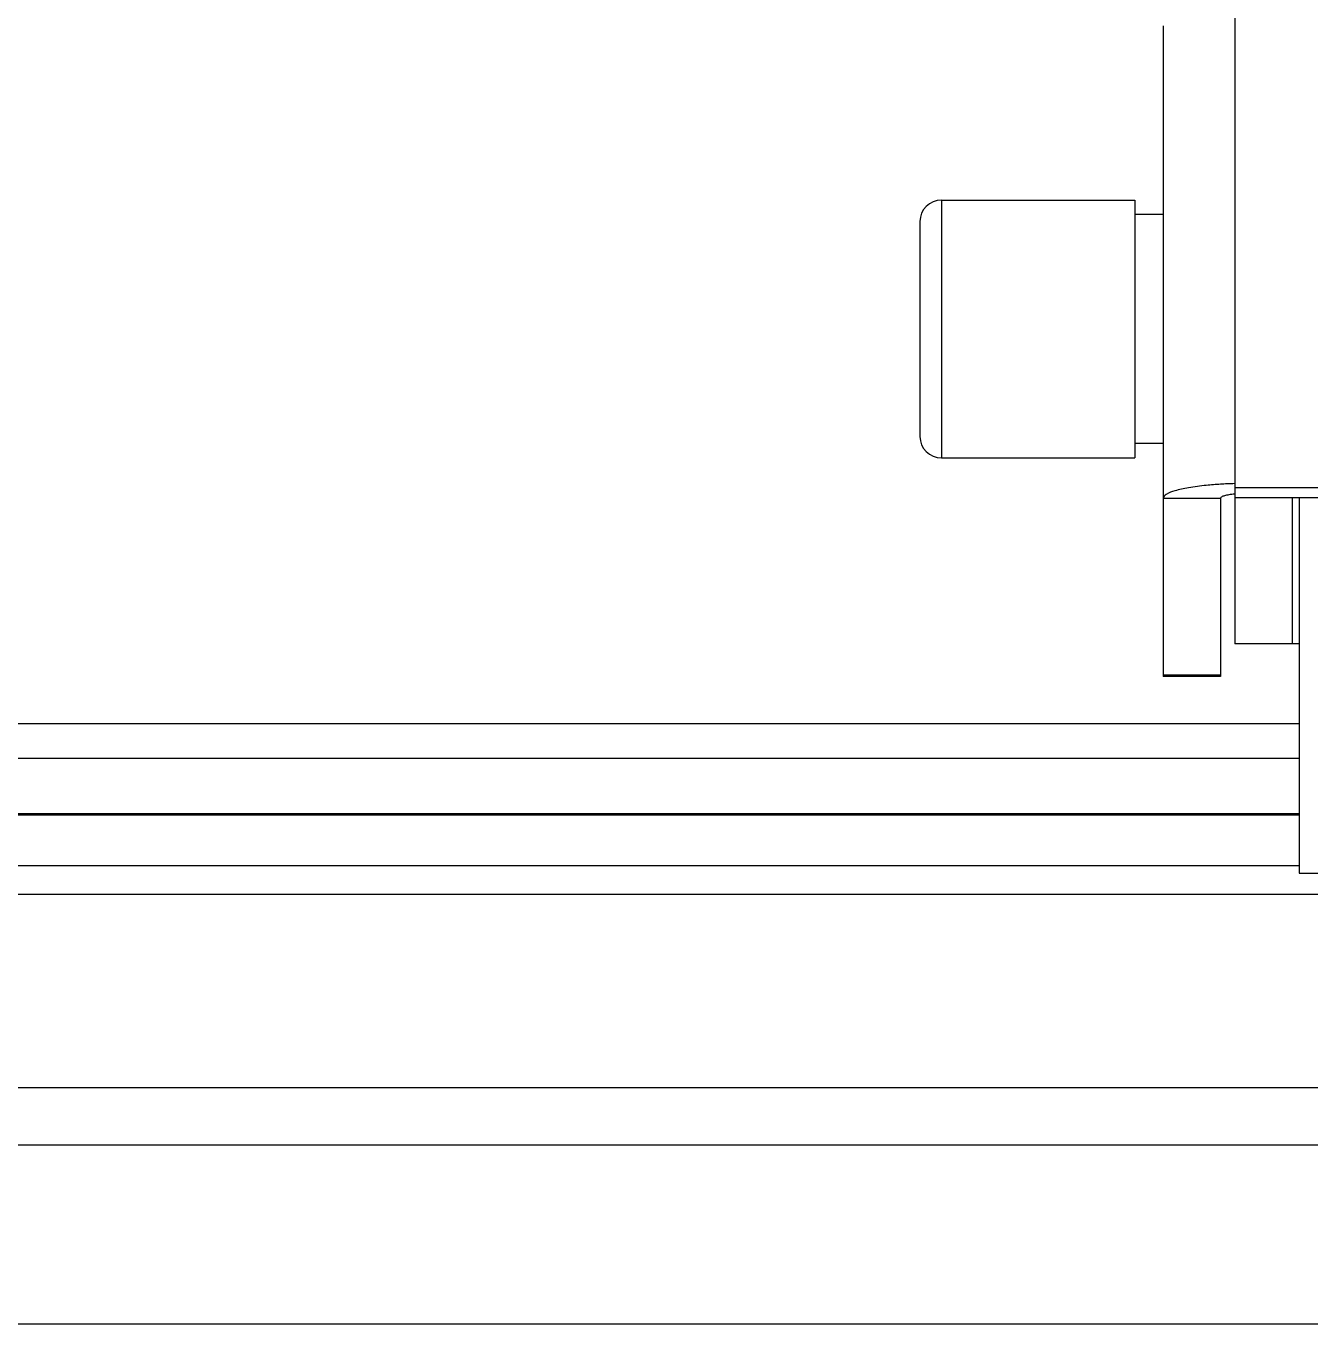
# Model space of a CAD drawing. Header units: millimetres. Extents: x 21899 to 38731, y -5425 to 3612.
# Drawn here: x 25084.2 to 25173.9, y 252.1 to 342.7 of the extents above; entities that cross this region are included whole.
import ezdxf

# ---------------------------------------------------------------- set-up
doc = ezdxf.new("R2010")
doc.units = ezdxf.units.MM

msp = doc.modelspace()

# ---------------------------------------------------------------- linework, layer by layer
at = {"color": 7, "linetype": 'Continuous'}
for p, q in [((25168.61, 389.294), (25168.61, 299.585)), ((25148.11, 330.585), (25161.61, 330.585)), ((25161.61, 330.585), (25161.61, 312.585)), ((25163.61, 329.585), (25161.61, 329.585)), ((25146.61, 329.085), (25146.61, 314.085)), ((25163.61, 313.585), (25161.61, 313.585)), ((25148.11, 312.585), (25161.61, 312.585)), ((25168.61, 310.51), (25235.61, 310.51)), ((25167.61, 309.758), (25167.61, 297.307)), ((25168.61, 309.815), (25231.275, 309.815)), ((25172.61, 299.585), (25168.61, 299.585)), ((25167.61, 297.307), (25163.61, 297.307)), ((25101.066, 287.635), (24874.11, 287.635)), ((25173.11, 287.635), (25101.066, 287.635)), ((25101.066, 282.085), (22336.806, 282.085)), ((25237.11, 282.085), (25101.066, 282.085)), ((25101.066, 252.085), (24131.954, 252.085)), ((25212.11, 252.085), (25101.066, 252.085))]:
    msp.add_line(p, q, dxfattribs=at)
at = {"color": 3, "linetype": 'Continuous'}
for p, q in [((25163.61, 342.749), (25163.61, 297.307)), ((25172.61, 309.815), (25172.61, 299.585)), ((25173.11, 299.585), (25172.61, 299.585)), ((25173.11, 299.585), (25173.11, 283.585)), ((25173.11, 283.585), (25214.11, 283.585))]:
    msp.add_line(p, q, dxfattribs=at)
at = {"color": 9, "linetype": 'Continuous'}
for p, q in [((25148.11, 330.585), (25148.11, 312.585)), ((25163.61, 309.758), (25167.61, 309.758)), ((25173.11, 309.815), (25173.11, 299.585)), ((25163.61, 297.429), (25167.61, 297.429)), ((25101.066, 294.012), (24874.11, 294.012)), ((25173.11, 294.012), (25101.066, 294.012)), ((25101.066, 291.577), (24874.11, 291.577)), ((25173.11, 291.577), (25101.066, 291.577)), ((25101.066, 287.732), (24874.11, 287.732)), ((25173.11, 287.732), (25101.066, 287.732)), ((25101.066, 284.085), (24873.835, 284.085)), ((25173.11, 284.085), (25101.066, 284.085)), ((25101.066, 268.585), (22336.806, 268.585)), ((25212.11, 268.585), (25101.066, 268.585))]:
    msp.add_line(p, q, dxfattribs=at)
msp.add_line((25212.11, 264.585), (22222.11, 264.585))
at = {"color": 7, "linetype": 'Continuous'}
for centre, start, end in [((25148.11, 329.085), 90, 180), ((25148.11, 314.085), 180, 270)]:
    msp.add_arc(centre, 1.5, start, end, dxfattribs=at)
at = {"color": 3, "linetype": 'Continuous'}
for points, start_tangent, end_tangent in [([(25167.609, 310.74), (25166.61, 310.66), (25165.367, 310.495), (25164.414, 310.279), (25163.814, 310.028), (25163.61, 309.758)], (-0.998083, -0.061893), (0, -1)), ([(25168.604, 310.785), (25168.057, 310.764), (25167.609, 310.74)], (-0.999563, -0.02957), (-0.998083, -0.061893))]:
    msp.add_spline(points, degree=3, dxfattribs=dict(at, start_tangent=start_tangent, end_tangent=end_tangent))
at = {"color": 7, "linetype": 'Continuous'}
for points, start_tangent, end_tangent in [([(25168.578, 310.056), (25168.196, 310.004), (25167.878, 309.932), (25167.678, 309.848), (25167.61, 309.758)], (-0.994839, -0.10147), (0, -1)), ([(25168.61, 310.059), (25168.578, 310.056)], (-0.99522, -0.097662), (-0.994839, -0.10147))]:
    msp.add_spline(points, degree=3, dxfattribs=dict(at, start_tangent=start_tangent, end_tangent=end_tangent))

doc.saveas('drawing.dxf')
